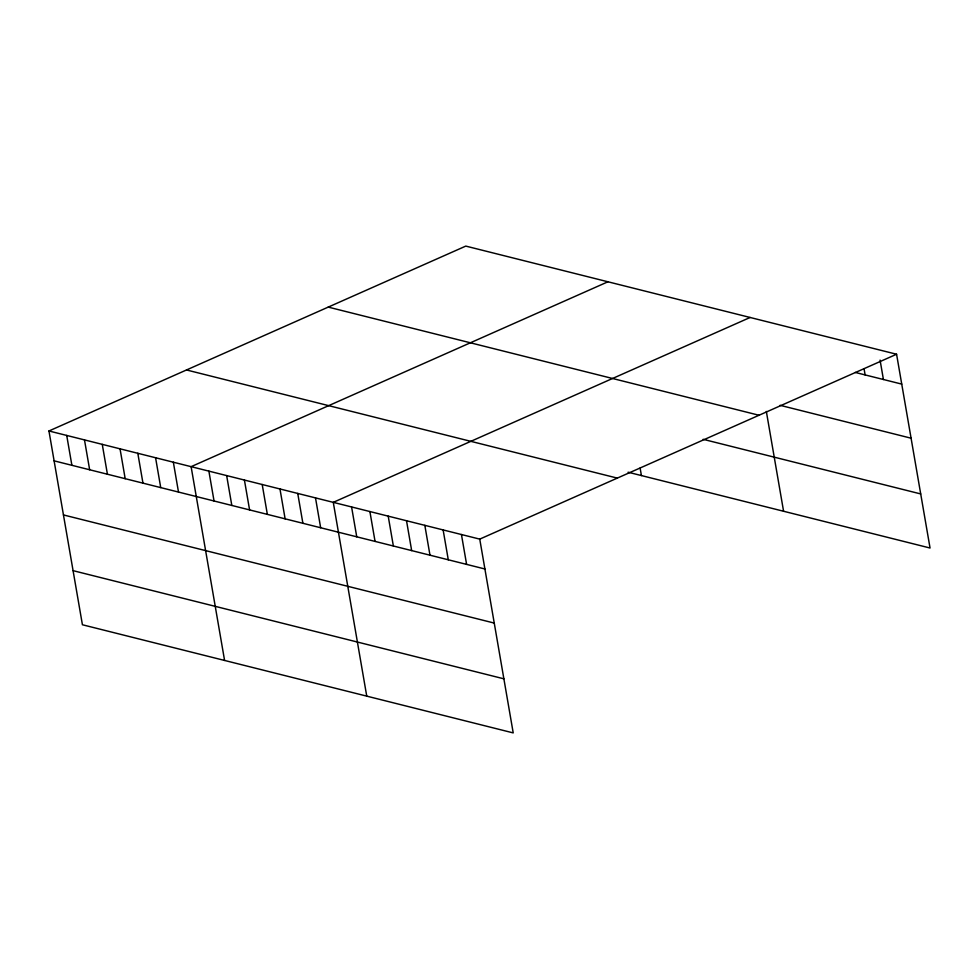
<?xml version="1.0" encoding="UTF-8"?>
<svg xmlns="http://www.w3.org/2000/svg" width="979" height="979" viewBox="0 0 979 979"><rect width="100%" height="100%" fill="white"/><g stroke="black" fill="none" stroke-linecap="round" stroke-linejoin="round"><path stroke-width="1.47" d="M48.95 430.98L479.747 539.123L513.216 732.904L82.42 624.761L48.95 430.98L465.784 246.096L896.58 354.239L930.05 548.02L628.09 472.221M607.947 281.781L191.113 466.665L224.583 660.446M750.11 317.477L333.276 502.349L366.746 696.13M479.747 539.123L896.58 354.239M855.254 372.436L901.732 384.098M780.104 405.318L911.082 438.2M328.222 307.1L759.019 415.255M703.155 439.314L920.701 493.93M186.499 369.964L617.308 478.107M54.102 460.84L484.911 568.983M63.451 514.93L494.248 623.072M73.082 570.659L503.879 678.814M880.072 360.101L883.425 379.509M864.09 368.936L865.118 374.908M766.337 411.425L783.579 511.258M640.119 468.048L641.416 475.561M461.439 534.522L466.604 564.381M443.132 529.933L448.284 559.792M424.825 525.331L429.977 555.191M406.518 520.742L411.669 550.602M388.21 516.141L393.362 546.001M369.891 511.54L375.055 541.399M351.583 506.951L356.748 536.81M315.507 497.895L320.659 527.754M297.738 493.428L302.89 523.288M279.97 488.974L285.122 518.833M262.201 484.507L267.353 514.367M244.42 480.053L249.584 509.9M226.651 475.586L231.815 505.445M208.882 471.132L214.046 500.979M173.344 462.198L178.496 492.058M155.575 457.744L160.727 487.603M137.806 453.277L142.958 483.136M120.038 448.823L125.19 478.682M102.257 444.356L107.421 474.215M84.488 439.901L89.652 469.761M66.719 435.435L71.883 465.294"/></g></svg>
